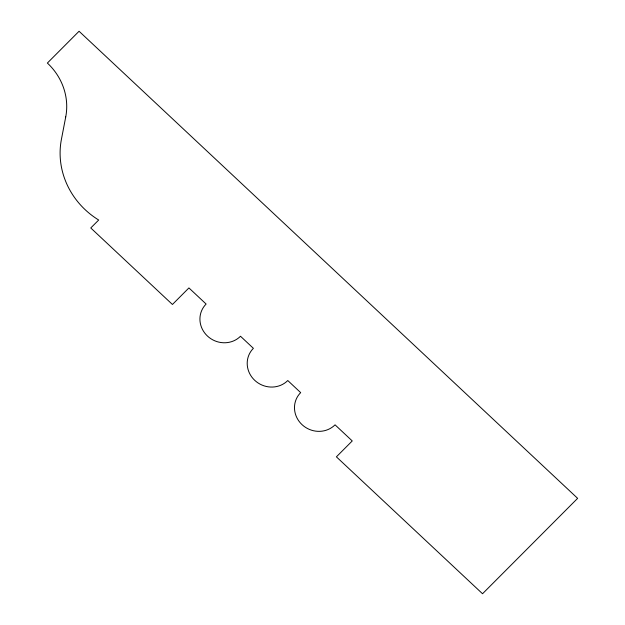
<?xml version="1.0" encoding="UTF-8"?>
<svg xmlns="http://www.w3.org/2000/svg" width="625" height="625" viewBox="0 0 625 625"><rect width="100%" height="100%" fill="white"/><g stroke="black" fill="none" stroke-linecap="round" stroke-linejoin="round"><path stroke-width="0.94" d="M65.734 116.922L61.398 139.43A79.102 74.703 27.6 0 0 98.688 220.023L90.766 227.969L172.43 304.477L188.922 287.93L206.117 304.039A23.664 22.344 27.6 0 0 207.453 336.047A23.664 22.344 27.6 0 0 240.5 336.25L253.391 348.328A23.664 22.344 27.6 0 0 254.734 380.336A23.664 22.344 27.6 0 0 287.781 380.539L300.672 392.625A23.664 22.344 27.6 0 0 302.016 424.633A23.664 22.344 27.6 0 0 335.055 424.836L352.25 440.945L336.398 456.844L482.531 593.75L577.633 498.344L79.062 31.25L47.367 63.055A60.422 57.055 27.6 0 1 65.734 116.922"/></g></svg>
